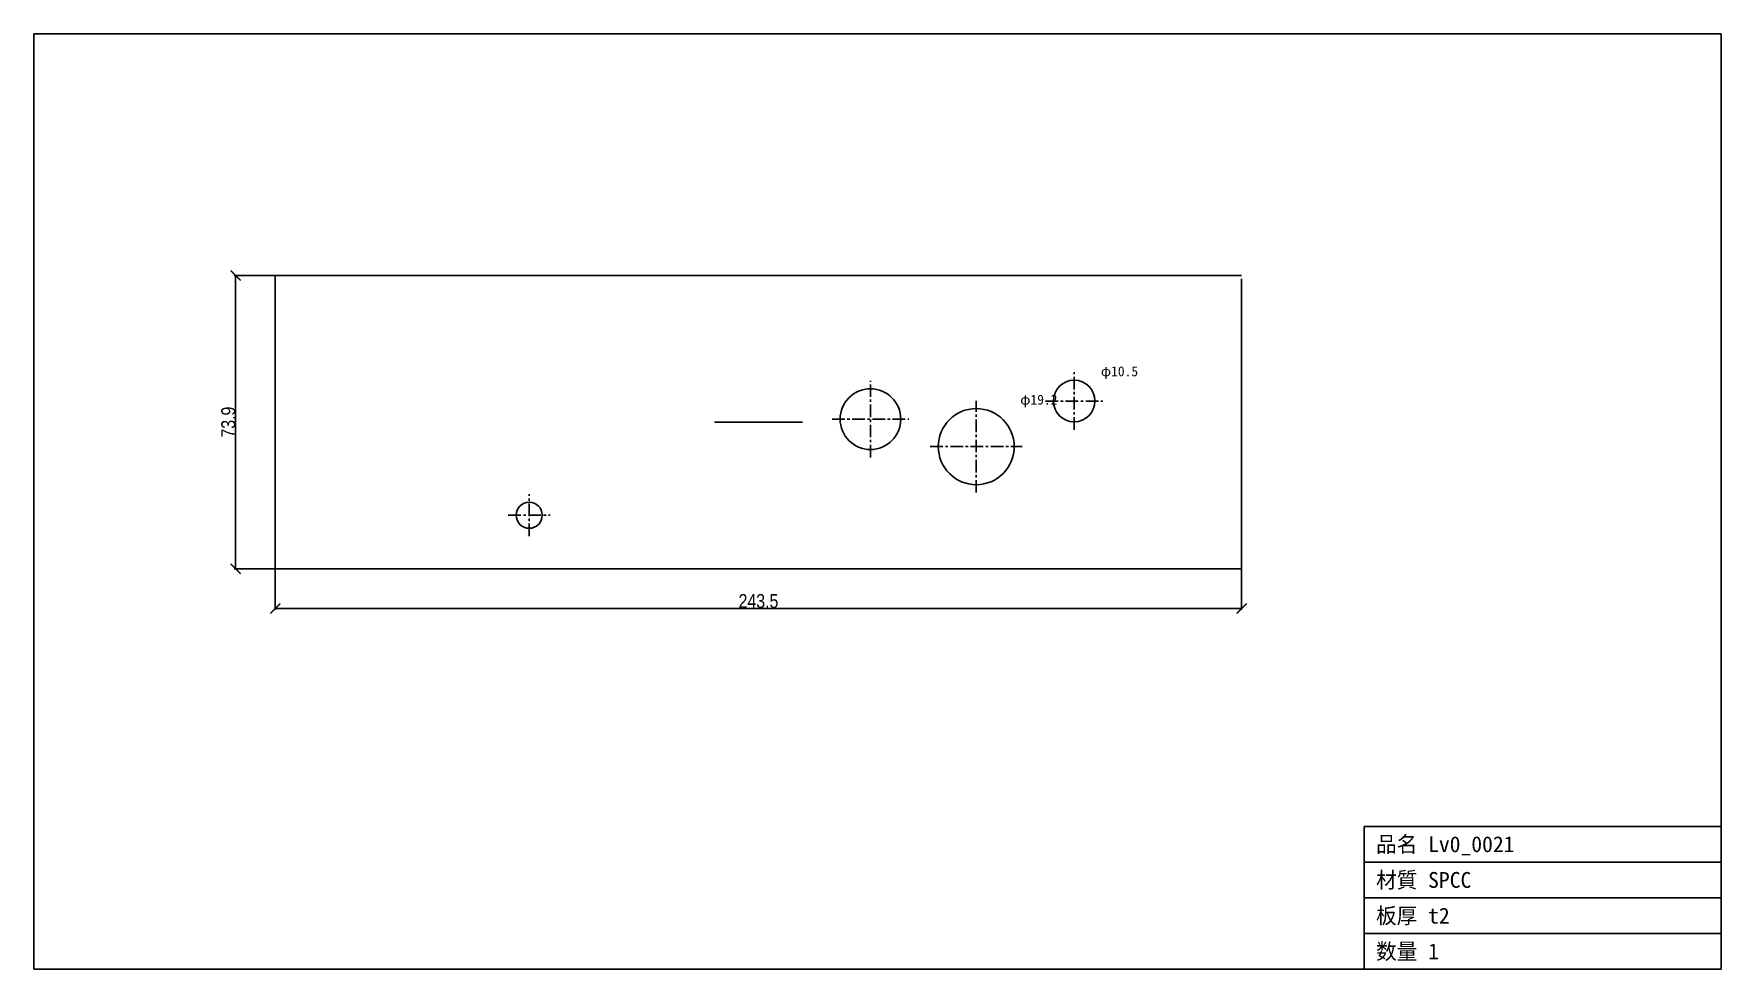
# Model space of a CAD drawing. Header units: millimetres. Extents: x -61 to 364, y -101 to 135.
import ezdxf

# ---------------------------------------------------------------- set-up
doc = ezdxf.new("R2010")
doc.units = ezdxf.units.MM
doc.linetypes.add('CENTER', pattern=[5.08, 3.175, -0.635, 0.635, -0.635])
for name, color, linetype in [('ケガキ', 7, 'Continuous'), ('中心線', 7, 'Continuous'), ('図枠', 7, 'Continuous'), ('外形', 7, 'Continuous'), ('寸法', 7, 'Continuous'), ('文字', 7, 'Continuous')]:
    doc.layers.add(name, color=color, linetype=linetype)
doc.styles.add('OpenSansCondensed-Light', font='OpenSansCondensed-Light.ttf')
doc.dimstyles.new('EZDXF', dxfattribs={"dimtxt": 0.25, "dimasz": 0.175, "dimexe": 0.375, "dimexo": 0.125, "dimgap": 0.1, "dimtad": 1, "dimlfac": 100, "dimzin": 12, "dimdsep": 46, "dimtxsty": 'OpenSansCondensed-Light', "dimblk": 'ARCHTICK', "dimcen": 2.5, "dimazin": 3, "dimtfac": 0.5, "dimtmove": 2, "dimatfit": 3})

# ---------------------------------------------------------------- blocks, each defined once
blk = doc.blocks.new('_ARCHTICK')
at = {"color": 0, "linetype": 'BYBLOCK', "const_width": 0.15}
blk.add_lwpolyline([(-0.5, -0.5), (0.5, 0.5)], dxfattribs=at)

msp = doc.modelspace()

# ---------------------------------------------------------------- linework, layer by layer
at = {"layer": 'ケガキ'}
msp.add_line((110.69, 36.95), (132.86, 36.95), dxfattribs=at)
at = {"layer": '中心線', "color": 1, "linetype": 'CENTER'}
for p, q in [((149.99, 28.05), (149.99, 47.35)), ((201.34, 35.03), (201.34, 49.5)), ((176.66, 19.19), (176.66, 42.35)), ((194.1, 42.27), (208.57, 42.27)), ((140.34, 37.7), (159.64, 37.7)), ((165.08, 30.77), (188.24, 30.77)), ((63.99, 8.2), (63.99, 18.77)), ((58.7, 13.49), (69.27, 13.49))]:
    msp.add_line(p, q, dxfattribs=at)
at = {"layer": '図枠'}
for p, q in [((364.43, 134.79), (-60.89, 134.79)), ((-60.89, 134.79), (-60.89, -100.89)), ((364.43, -100.89), (364.43, 134.79)), ((274.43, -100.89), (274.43, -64.89)), ((274.43, -64.89), (364.43, -64.89)), ((274.43, -73.89), (364.43, -73.89)), ((274.43, -82.89), (364.43, -82.89)), ((274.43, -91.89), (364.43, -91.89)), ((-60.89, -100.89), (364.43, -100.89))]:
    msp.add_line(p, q, dxfattribs=at)
at = {"layer": '外形'}
for p, q in [((243.55, 73.9), (0, 73.9)), ((0, 73.9), (0, 0)), ((243.55, 0), (243.55, 73.02)), ((0, 0), (243.55, 0))]:
    msp.add_line(p, q, dxfattribs=at)
for centre, radius in [((201.34, 42.27), 5.24), ((149.99, 37.7), 7.65), ((176.66, 30.77), 9.58), ((63.99, 13.49), 3.29)]:
    msp.add_circle(centre, radius, dxfattribs=at)

# ---------------------------------------------------------------- texts
at = {"layer": '文字'}
for s, height, p in [('φ10.5', 2.5, (208.07, 48.5)), ('φ19.2', 2.5, (187.74, 41.35)), ('品名 Lv0_0021', 4, (277.43, -71.39)), ('材質 SPCC', 4, (277.43, -80.39)), ('板厚 t2', 4, (277.43, -89.39)), ('数量 1', 4, (277.43, -98.39))]:
    msp.add_text(s, height=height, dxfattribs=at).set_placement(p)

# ---------------------------------------------------------------- dimensions: what is measured, and where the dimension line sits
at = {"layer": '寸法'}
msp.add_linear_dim(base=(-10, 0), p1=(0, 0), p2=(0, 73.9), angle=90, dimstyle='EZDXF', override={"dimtxt": 3.5, "dimasz": 2.5, "dimdec": 1, "dimlfac": 1}, dxfattribs=at).render()
msp.add_linear_dim(base=(0, -10), p1=(0, 0), p2=(243.548, 0), dimstyle='EZDXF', override={"dimtxt": 3.5, "dimasz": 2.5, "dimdec": 1, "dimlfac": 1}, dxfattribs=at).render()

doc.saveas('drawing.dxf')
